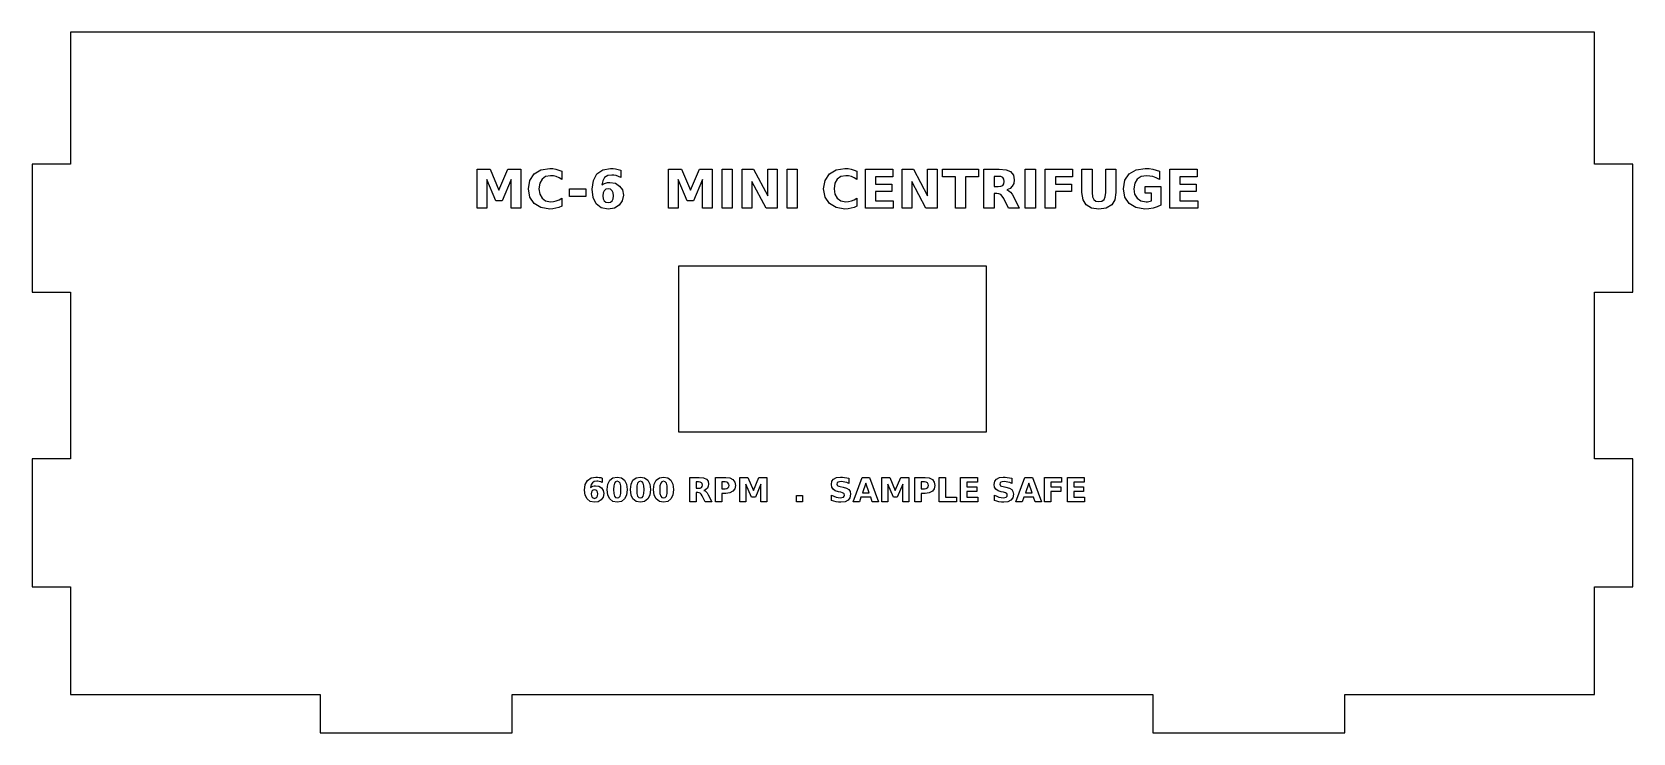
# Model space of a CAD drawing. Header units: millimetres. Extents: x -62 to 62, y 0 to 55.
import ezdxf

# ---------------------------------------------------------------- set-up
doc = ezdxf.new("R2010")
doc.units = ezdxf.units.MM
doc.layers.add('CUT', color=1, linetype='Continuous')
doc.layers.add('ENGRAVE', color=5, linetype='Continuous')

msp = doc.modelspace()

# ---------------------------------------------------------------- linework, layer by layer
at = {"layer": 'CUT'}
for p, q in [((59.5, 54.76, 1.51), (-59.5, 54.76, 1.51)), ((-59.5, 54.76, 1.51), (-59.5, 44.43, 1.51)), ((59.5, 44.43, 1.51), (59.5, 54.76, 1.51)), ((-59.5, 44.43, 1.51), (-62.5, 44.43, 1.51)), ((-62.5, 44.43, 1.51), (-62.5, 34.43, 1.51)), ((62.5, 44.43, 1.51), (59.5, 44.43, 1.51)), ((62.5, 34.43, 1.51), (62.5, 44.43, 1.51)), ((-12, 23.5, 1.51), (-12, 36.5, 1.51)), ((-12, 36.5, 1.51), (12, 36.5, 1.51)), ((12, 36.5, 1.51), (12, 23.5, 1.51)), ((-62.5, 34.43, 1.51), (-59.5, 34.43, 1.51)), ((-59.5, 34.43, 1.51), (-59.5, 21.43, 1.51)), ((59.5, 21.43, 1.51), (59.5, 34.43, 1.51)), ((59.5, 34.43, 1.51), (62.5, 34.43, 1.51)), ((12, 23.5, 1.51), (-12, 23.5, 1.51)), ((-59.5, 21.43, 1.51), (-62.5, 21.43, 1.51)), ((-62.5, 21.43, 1.51), (-62.5, 11.43, 1.51)), ((62.5, 21.43, 1.51), (59.5, 21.43, 1.51)), ((62.5, 11.43, 1.51), (62.5, 21.43, 1.51)), ((-62.5, 11.43, 1.51), (-59.5, 11.43, 1.51)), ((-59.5, 11.43, 1.51), (-59.5, 3, 1.51)), ((59.5, 3, 1.51), (59.5, 11.43, 1.51)), ((59.5, 11.43, 1.51), (62.5, 11.43, 1.51)), ((-59.5, 3, 1.51), (-40, 3, 1.51)), ((-40, 3, 1.51), (-40, 0, 1.51)), ((-25, 0, 1.51), (-25, 3, 1.51)), ((-25, 3, 1.51), (25, 3, 1.51)), ((25, 3, 1.51), (25, 0, 1.51)), ((40, 0, 1.51), (40, 3, 1.51)), ((40, 3, 1.51), (59.5, 3, 1.51)), ((-40, 0, 1.51), (-25, 0, 1.51)), ((25, 0, 1.51), (40, 0, 1.51))]:
    msp.add_line(p, q, dxfattribs=at)
at = {"layer": 'ENGRAVE'}
for points in [[(-27.74, 44.05), (-26.74, 44.05), (-26.04, 42.41), (-25.34, 44.05), (-24.34, 44.05), (-24.34, 40.99), (-25.08, 40.99), (-25.08, 43.23), (-25.79, 41.58), (-26.29, 41.58), (-27, 43.23), (-27, 40.99), (-27.74, 40.99), (-27.74, 44.05)], [(-21.14, 41.16), (-21.36, 41.06), (-21.59, 40.99), (-21.83, 40.94), (-22.08, 40.93), (-22.77, 41.04), (-23.29, 41.36), (-23.63, 41.86), (-23.74, 42.52), (-23.63, 43.17), (-23.29, 43.68), (-22.77, 44), (-22.08, 44.11), (-21.83, 44.09), (-21.59, 44.05), (-21.36, 43.98), (-21.14, 43.88), (-21.14, 43.24), (-21.35, 43.37), (-21.57, 43.46), (-21.79, 43.52), (-22.02, 43.53), (-22.4, 43.47), (-22.68, 43.26), (-22.86, 42.94), (-22.92, 42.52), (-22.86, 42.09), (-22.68, 41.77), (-22.4, 41.57), (-22.02, 41.5), (-21.79, 41.52), (-21.57, 41.57), (-21.35, 41.66), (-21.14, 41.79), (-21.14, 41.16)], [(-16.53, 43.97), (-16.53, 43.4), (-16.72, 43.48), (-16.9, 43.54), (-17.07, 43.57), (-17.24, 43.58), (-17.55, 43.54), (-17.79, 43.39), (-17.94, 43.14), (-18.02, 42.81), (-17.87, 42.89), (-17.72, 42.96), (-17.56, 43), (-17.38, 43.01), (-16.95, 42.94), (-16.62, 42.73), (-16.4, 42.42), (-16.33, 42.01), (-16.41, 41.57), (-16.65, 41.22), (-17.03, 41), (-17.52, 40.93), (-18.05, 41.03), (-18.44, 41.33), (-18.69, 41.82), (-18.77, 42.48), (-18.67, 43.15), (-18.39, 43.67), (-17.93, 43.99), (-17.34, 44.1), (-17.13, 44.09), (-16.93, 44.07), (-16.73, 44.03), (-16.53, 43.97)], [(-12.8, 44.05), (-11.79, 44.05), (-11.09, 42.41), (-10.39, 44.05), (-9.39, 44.05), (-9.39, 40.99), (-10.14, 40.99), (-10.14, 43.23), (-10.84, 41.58), (-11.34, 41.58), (-12.05, 43.23), (-12.05, 40.99), (-12.8, 40.99), (-12.8, 44.05)], [(-8.62, 44.05), (-7.83, 44.05), (-7.83, 40.99), (-8.62, 40.99), (-8.62, 44.05)], [(-7.05, 44.05), (-6.17, 44.05), (-5.06, 41.95), (-5.06, 44.05), (-4.31, 44.05), (-4.31, 40.99), (-5.19, 40.99), (-6.31, 43.09), (-6.31, 40.99), (-7.05, 40.99), (-7.05, 44.05)], [(-3.54, 44.05), (-2.75, 44.05), (-2.75, 40.99), (-3.54, 40.99), (-3.54, 44.05)], [(1.91, 41.16), (1.69, 41.06), (1.46, 40.99), (1.22, 40.94), (0.97, 40.93), (0.28, 41.04), (-0.24, 41.36), (-0.58, 41.86), (-0.69, 42.52), (-0.58, 43.17), (-0.24, 43.68), (0.28, 44), (0.97, 44.11), (1.22, 44.09), (1.46, 44.05), (1.69, 43.98), (1.91, 43.88), (1.91, 43.24), (1.7, 43.37), (1.48, 43.46), (1.26, 43.52), (1.03, 43.53), (0.65, 43.47), (0.37, 43.26), (0.19, 42.94), (0.13, 42.52), (0.19, 42.09), (0.37, 41.77), (0.65, 41.57), (1.03, 41.5), (1.26, 41.52), (1.48, 41.57), (1.7, 41.66), (1.91, 41.79), (1.91, 41.16)], [(2.57, 44.05), (4.7, 44.05), (4.7, 43.45), (3.36, 43.45), (3.36, 42.88), (4.62, 42.88), (4.62, 42.29), (3.36, 42.29), (3.36, 41.58), (4.74, 41.58), (4.74, 40.99), (2.57, 40.99), (2.57, 44.05)], [(5.44, 44.05), (6.32, 44.05), (7.43, 41.95), (7.43, 44.05), (8.18, 44.05), (8.18, 40.99), (7.3, 40.99), (6.19, 43.09), (6.19, 40.99), (5.44, 40.99), (5.44, 44.05)], [(8.59, 44.05), (11.41, 44.05), (11.41, 43.45), (10.39, 43.45), (10.39, 40.99), (9.6, 40.99), (9.6, 43.45), (8.59, 43.45), (8.59, 44.05)], [(12.61, 42.15), (12.61, 40.99), (11.82, 40.99), (11.82, 44.05), (13.02, 44.05), (13.55, 44), (13.91, 43.85), (14.12, 43.58), (14.19, 43.2), (14.15, 42.93), (14.04, 42.71), (13.86, 42.54), (13.6, 42.42), (13.76, 42.36), (13.89, 42.25), (14.02, 42.09), (14.15, 41.86), (14.58, 40.99), (13.74, 40.99), (13.37, 41.75), (13.25, 41.94), (13.14, 42.06), (13, 42.13), (12.83, 42.15), (12.61, 42.15)], [(15.05, 44.05), (15.84, 44.05), (15.84, 40.99), (15.05, 40.99), (15.05, 44.05)], [(16.61, 44.05), (18.74, 44.05), (18.74, 43.45), (17.4, 43.45), (17.4, 42.88), (18.66, 42.88), (18.66, 42.29), (17.4, 42.29), (17.4, 40.99), (16.61, 40.99), (16.61, 44.05)], [(19.48, 44.05), (20.27, 44.05), (20.27, 42.21), (20.3, 41.89), (20.4, 41.67), (20.56, 41.55), (20.8, 41.51), (21.04, 41.55), (21.21, 41.67), (21.3, 41.89), (21.33, 42.21), (21.33, 44.05), (22.12, 44.05), (22.12, 42.21), (22.04, 41.65), (21.8, 41.25), (21.38, 41.01), (20.8, 40.93), (20.22, 41.01), (19.81, 41.25), (19.56, 41.65), (19.48, 42.21), (19.48, 44.05)], [(25.64, 41.22), (25.34, 41.09), (25.03, 41), (24.71, 40.95), (24.38, 40.93), (23.69, 41.04), (23.16, 41.36), (22.83, 41.86), (22.72, 42.52), (22.83, 43.18), (23.17, 43.68), (23.71, 44), (24.42, 44.11), (24.72, 44.09), (25, 44.05), (25.28, 43.98), (25.53, 43.88), (25.53, 43.24), (25.28, 43.37), (25.02, 43.46), (24.77, 43.51), (24.51, 43.53), (24.1, 43.47), (23.79, 43.27), (23.6, 42.95), (23.53, 42.52), (23.59, 42.09), (23.78, 41.77), (24.08, 41.57), (24.48, 41.5), (24.6, 41.5), (24.71, 41.52), (24.81, 41.54), (24.9, 41.56), (24.9, 42.16), (24.41, 42.16), (24.41, 42.69), (25.64, 42.69), (25.64, 41.22)], [(26.34, 44.05), (28.47, 44.05), (28.47, 43.45), (27.13, 43.45), (27.13, 42.88), (28.39, 42.88), (28.39, 42.29), (27.13, 42.29), (27.13, 41.58), (28.52, 41.58), (28.52, 40.99), (26.34, 40.99), (26.34, 44.05)], [(12.94, 42.69), (13.15, 42.72), (13.29, 42.78), (13.38, 42.91), (13.4, 43.09), (13.38, 43.27), (13.29, 43.39), (13.15, 43.46), (12.94, 43.48), (12.61, 43.48), (12.61, 42.69), (12.94, 42.69)], [(-20.54, 42.5), (-19.26, 42.5), (-19.26, 41.9), (-20.54, 41.9), (-20.54, 42.5)], [(-17.51, 42.5), (-17.69, 42.47), (-17.82, 42.36), (-17.9, 42.2), (-17.92, 41.96), (-17.9, 41.73), (-17.82, 41.56), (-17.69, 41.46), (-17.51, 41.43), (-17.33, 41.46), (-17.2, 41.56), (-17.12, 41.73), (-17.09, 41.96), (-17.12, 42.2), (-17.2, 42.36), (-17.33, 42.47), (-17.51, 42.5)], [(-17.98, 19.91), (-17.98, 19.56), (-18.09, 19.61), (-18.21, 19.64), (-18.31, 19.66), (-18.41, 19.67), (-18.61, 19.64), (-18.75, 19.55), (-18.85, 19.4), (-18.9, 19.19), (-18.81, 19.24), (-18.71, 19.28), (-18.61, 19.31), (-18.5, 19.31), (-18.24, 19.27), (-18.03, 19.14), (-17.9, 18.95), (-17.85, 18.7), (-17.9, 18.42), (-18.05, 18.21), (-18.29, 18.07), (-18.59, 18.03), (-18.91, 18.09), (-19.16, 18.28), (-19.31, 18.58), (-19.36, 18.98), (-19.3, 19.4), (-19.12, 19.72), (-18.84, 19.92), (-18.48, 19.99), (-18.35, 19.99), (-18.22, 19.97), (-18.1, 19.95), (-17.98, 19.91)], [(-18.58, 19), (-18.69, 18.98), (-18.77, 18.92), (-18.82, 18.81), (-18.84, 18.67), (-18.82, 18.52), (-18.77, 18.42), (-18.69, 18.36), (-18.58, 18.33), (-18.47, 18.36), (-18.39, 18.42), (-18.34, 18.52), (-18.32, 18.67), (-18.34, 18.81), (-18.39, 18.92), (-18.47, 18.98), (-18.58, 19)], [(-16.03, 19.01), (-16.08, 18.59), (-16.23, 18.28), (-16.48, 18.09), (-16.81, 18.03), (-17.14, 18.09), (-17.39, 18.28), (-17.54, 18.59), (-17.59, 19.01), (-17.54, 19.43), (-17.39, 19.74), (-17.14, 19.93), (-16.81, 19.99), (-16.48, 19.93), (-16.23, 19.74), (-16.08, 19.43), (-16.03, 19.01)], [(-16.52, 19.01), (-16.53, 19.32), (-16.58, 19.51), (-16.67, 19.62), (-16.81, 19.66), (-16.94, 19.62), (-17.03, 19.51), (-17.08, 19.32), (-17.1, 19.01), (-17.08, 18.71), (-17.03, 18.51), (-16.94, 18.4), (-16.81, 18.36), (-16.67, 18.4), (-16.58, 18.51), (-16.53, 18.71), (-16.52, 19.01)], [(-14.22, 19.01), (-14.27, 18.59), (-14.42, 18.28), (-14.67, 18.09), (-15, 18.03), (-15.33, 18.09), (-15.58, 18.28), (-15.73, 18.59), (-15.78, 19.01), (-15.73, 19.43), (-15.58, 19.74), (-15.33, 19.93), (-15, 19.99), (-14.67, 19.93), (-14.42, 19.74), (-14.27, 19.43), (-14.22, 19.01)], [(-14.71, 19.01), (-14.73, 19.32), (-14.78, 19.51), (-14.86, 19.62), (-15, 19.66), (-15.13, 19.62), (-15.22, 19.51), (-15.27, 19.32), (-15.29, 19.01), (-15.27, 18.71), (-15.22, 18.51), (-15.13, 18.4), (-15, 18.36), (-14.87, 18.4), (-14.78, 18.51), (-14.73, 18.71), (-14.71, 19.01)], [(-12.41, 19.01), (-12.46, 18.59), (-12.61, 18.28), (-12.86, 18.09), (-13.19, 18.03), (-13.52, 18.09), (-13.77, 18.28), (-13.92, 18.59), (-13.97, 19.01), (-13.92, 19.43), (-13.77, 19.74), (-13.52, 19.93), (-13.19, 19.99), (-12.86, 19.93), (-12.61, 19.74), (-12.46, 19.43), (-12.41, 19.01)], [(-12.9, 19.01), (-12.92, 19.32), (-12.97, 19.51), (-13.06, 19.62), (-13.19, 19.66), (-13.33, 19.62), (-13.41, 19.51), (-13.47, 19.32), (-13.48, 19.01), (-13.47, 18.71), (-13.41, 18.51), (-13.33, 18.4), (-13.19, 18.36), (-13.06, 18.4), (-12.97, 18.51), (-12.92, 18.71), (-12.9, 19.01)], [(-10.65, 18.78), (-10.65, 18.06), (-11.14, 18.06), (-11.14, 19.96), (-10.4, 19.96), (-10.07, 19.93), (-9.85, 19.83), (-9.72, 19.67), (-9.67, 19.44), (-9.7, 19.27), (-9.76, 19.13), (-9.88, 19.02), (-10.04, 18.95), (-9.94, 18.91), (-9.86, 18.85), (-9.78, 18.75), (-9.7, 18.6), (-9.43, 18.06), (-9.95, 18.06), (-10.18, 18.53), (-10.25, 18.65), (-10.32, 18.73), (-10.41, 18.77), (-10.52, 18.78), (-10.65, 18.78)], [(-10.45, 19.12), (-10.32, 19.13), (-10.23, 19.18), (-10.18, 19.25), (-10.16, 19.36), (-10.18, 19.48), (-10.23, 19.55), (-10.32, 19.59), (-10.45, 19.61), (-10.65, 19.61), (-10.65, 19.12), (-10.45, 19.12)], [(-9.14, 19.96), (-8.33, 19.96), (-8.01, 19.92), (-7.77, 19.8), (-7.63, 19.6), (-7.58, 19.34), (-7.63, 19.08), (-7.77, 18.88), (-8.01, 18.76), (-8.33, 18.72), (-8.65, 18.72), (-8.65, 18.06), (-9.14, 18.06), (-9.14, 19.96)], [(-8.65, 19.61), (-8.65, 19.08), (-8.38, 19.08), (-8.26, 19.09), (-8.16, 19.15), (-8.1, 19.23), (-8.08, 19.34), (-8.1, 19.45), (-8.16, 19.54), (-8.26, 19.59), (-8.38, 19.61), (-8.65, 19.61)], [(-7.23, 19.96), (-6.61, 19.96), (-6.18, 18.95), (-5.75, 19.96), (-5.13, 19.96), (-5.13, 18.06), (-5.59, 18.06), (-5.59, 19.45), (-6.02, 18.43), (-6.33, 18.43), (-6.77, 19.45), (-6.77, 18.06), (-7.23, 18.06), (-7.23, 19.96)], [(1.28, 19.9), (1.28, 19.5), (1.13, 19.56), (0.97, 19.6), (0.83, 19.63), (0.69, 19.64), (0.54, 19.63), (0.44, 19.59), (0.37, 19.53), (0.35, 19.44), (0.37, 19.37), (0.41, 19.32), (0.49, 19.28), (0.61, 19.25), (0.82, 19.21), (1.09, 19.13), (1.27, 19.01), (1.37, 18.86), (1.4, 18.65), (1.36, 18.37), (1.22, 18.18), (0.98, 18.07), (0.65, 18.03), (0.47, 18.04), (0.29, 18.06), (0.11, 18.1), (-0.07, 18.16), (-0.07, 18.58), (0.1, 18.49), (0.28, 18.43), (0.44, 18.39), (0.6, 18.38), (0.74, 18.39), (0.85, 18.43), (0.91, 18.5), (0.93, 18.59), (0.92, 18.67), (0.88, 18.72), (0.79, 18.77), (0.64, 18.81), (0.46, 18.85), (0.21, 18.93), (0.04, 19.05), (-0.06, 19.2), (-0.09, 19.41), (-0.05, 19.66), (0.09, 19.84), (0.31, 19.96), (0.62, 19.99), (0.78, 19.99), (0.94, 19.97), (1.11, 19.94), (1.28, 19.9)], [(2.98, 18.41), (2.22, 18.41), (2.1, 18.06), (1.61, 18.06), (2.31, 19.96), (2.89, 19.96), (3.59, 18.06), (3.1, 18.06), (2.98, 18.41)], [(2.34, 18.76), (2.86, 18.76), (2.6, 19.52), (2.34, 18.76)], [(3.85, 19.96), (4.47, 19.96), (4.9, 18.95), (5.33, 19.96), (5.95, 19.96), (5.95, 18.06), (5.49, 18.06), (5.49, 19.45), (5.06, 18.43), (4.75, 18.43), (4.31, 19.45), (4.31, 18.06), (3.85, 18.06), (3.85, 19.96)], [(6.43, 19.96), (7.24, 19.96), (7.56, 19.92), (7.8, 19.8), (7.94, 19.6), (7.99, 19.34), (7.94, 19.08), (7.8, 18.88), (7.56, 18.76), (7.24, 18.72), (6.92, 18.72), (6.92, 18.06), (6.43, 18.06), (6.43, 19.96)], [(6.92, 19.61), (6.92, 19.08), (7.19, 19.08), (7.32, 19.09), (7.41, 19.15), (7.47, 19.23), (7.49, 19.34), (7.47, 19.45), (7.41, 19.54), (7.32, 19.59), (7.19, 19.61), (6.92, 19.61)], [(8.34, 19.96), (8.83, 19.96), (8.83, 18.43), (9.69, 18.43), (9.69, 18.06), (8.34, 18.06), (8.34, 19.96)], [(10, 19.96), (11.31, 19.96), (11.31, 19.59), (10.48, 19.59), (10.48, 19.24), (11.26, 19.24), (11.26, 18.87), (10.48, 18.87), (10.48, 18.43), (11.34, 18.43), (11.34, 18.06), (10, 18.06), (10, 19.96)], [(14, 19.9), (14, 19.5), (13.84, 19.56), (13.69, 19.6), (13.55, 19.63), (13.41, 19.64), (13.26, 19.63), (13.15, 19.59), (13.09, 19.53), (13.07, 19.44), (13.08, 19.37), (13.12, 19.32), (13.2, 19.28), (13.33, 19.25), (13.54, 19.21), (13.81, 19.13), (13.99, 19.01), (14.09, 18.86), (14.12, 18.65), (14.07, 18.37), (13.93, 18.18), (13.7, 18.07), (13.37, 18.03), (13.19, 18.04), (13, 18.06), (12.82, 18.1), (12.64, 18.16), (12.64, 18.58), (12.82, 18.49), (12.99, 18.43), (13.16, 18.39), (13.32, 18.38), (13.46, 18.39), (13.56, 18.43), (13.63, 18.5), (13.65, 18.59), (13.63, 18.67), (13.59, 18.72), (13.5, 18.77), (13.36, 18.81), (13.17, 18.85), (12.93, 18.93), (12.76, 19.05), (12.66, 19.2), (12.62, 19.41), (12.67, 19.66), (12.81, 19.84), (13.03, 19.96), (13.33, 19.99), (13.49, 19.99), (13.65, 19.97), (13.82, 19.94), (14, 19.9)], [(15.7, 18.41), (14.93, 18.41), (14.81, 18.06), (14.32, 18.06), (15.02, 19.96), (15.61, 19.96), (16.31, 18.06), (15.82, 18.06), (15.7, 18.41)], [(15.06, 18.76), (15.58, 18.76), (15.32, 19.52), (15.06, 18.76)], [(16.56, 19.96), (17.88, 19.96), (17.88, 19.59), (17.05, 19.59), (17.05, 19.24), (17.83, 19.24), (17.83, 18.87), (17.05, 18.87), (17.05, 18.06), (16.56, 18.06), (16.56, 19.96)], [(18.34, 19.96), (19.66, 19.96), (19.66, 19.59), (18.83, 19.59), (18.83, 19.24), (19.61, 19.24), (19.61, 18.87), (18.83, 18.87), (18.83, 18.43), (19.68, 18.43), (19.68, 18.06), (18.34, 18.06), (18.34, 19.96)], [(-2.81, 18.56), (-2.35, 18.56), (-2.35, 18.06), (-2.81, 18.06), (-2.81, 18.56)]]:
    msp.add_lwpolyline(points, close=True, dxfattribs=at)

doc.saveas('drawing.dxf')
